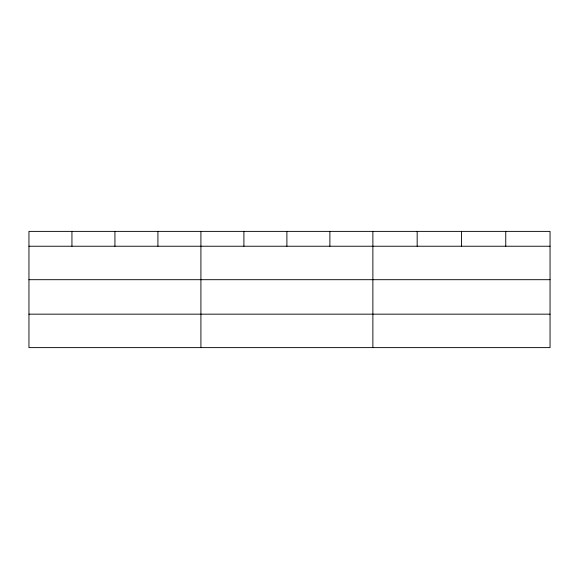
<?xml version="1.0" encoding="UTF-8"?>
<svg xmlns="http://www.w3.org/2000/svg" width="579" height="579" viewBox="0 0 579 579"><rect width="100%" height="100%" fill="white"/><g stroke="black" fill="none" stroke-linecap="round" stroke-linejoin="round"><path stroke-width="0.87" d="M550.05 279.693L550.05 231.383L28.95 231.383L28.95 347.617L550.05 347.617L550.05 279.693L28.95 279.693M28.95 246.234L550.05 246.234M28.95 314.165L550.05 314.165M505.756 231.383L505.756 246.234M461.463 231.383L461.463 246.234M417.169 231.383L417.169 246.234M372.876 231.383L372.876 347.617M329.885 231.383L329.885 246.234M286.894 231.383L286.894 246.234M243.904 231.383L243.904 246.234M200.913 231.383L200.913 347.617M157.922 231.383L157.922 246.234M114.932 231.383L114.932 246.234M71.941 231.383L71.941 246.234"/></g></svg>
